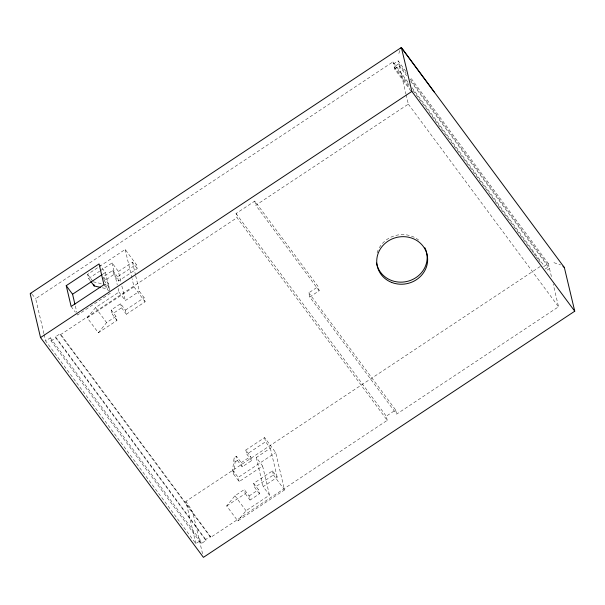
<?xml version="1.0" encoding="UTF-8"?>
<svg xmlns="http://www.w3.org/2000/svg" width="605" height="605" viewBox="0 0 605 605"><rect width="100%" height="100%" fill="white"/><g stroke="black" fill="none" stroke-linecap="round" stroke-linejoin="round"><path stroke-width="0.45" stroke-dasharray="3.02 2.27" d="M264.597 437.596L265.58 441.756L270.337 448.184L256.286 457.501L262.615 466.039L239.149 481.588L233.613 474.123L232.63 469.964L234.127 457.796L236.449 456.253L241.213 462.681L242.197 466.841L251.597 460.609L250.614 456.45L245.849 450.022L264.597 437.596L275.683 452.563L284.524 489.937L237.78 520.92L226.686 505.961L234.937 495.76L244.314 489.543L249.078 495.964L250.046 500.055L259.447 493.824L258.479 489.732L253.722 483.312L272.462 470.887L277.226 477.307L263.167 486.624L269.497 495.162L246.023 510.726L237.773 520.92M233.613 474.123L235.111 461.955L234.127 457.796M398.861 53.452L400.056 49.557M135.701 275.82L139.362 291.292L144.126 297.721L145.087 301.804L126.347 314.229L125.379 310.146L120.614 303.718L111.214 309.949L115.979 316.377L116.946 320.461L98.343 332.795L87.256 317.829L95.507 307.627L118.973 292.071L118.111 288.426M98.343 332.795L106.593 322.594L115.979 316.377M43.908 333.589L35.665 298.719L392.932 61.892L408.118 82.386M409.177 85.222L393.424 63.971L398.113 60.863L405.985 71.488M410.916 90.969L394.604 68.955L394.112 66.875L398.801 63.767L398.113 60.863M394.604 68.955L399.292 65.847L406.605 75.716M90.289 280.735L88.625 278.497L87.649 274.337L98.585 267.085M99.371 266.571L125.167 249.472L136.254 264.43L137.237 268.59L118.489 281.015L113.732 274.587L112.749 270.435L103.349 276.666L108.106 283.087L109.089 287.246L106.767 288.789L101.368 287.579M88.625 278.497L99.575 271.237M100.362 270.715L112.091 262.941L118.421 271.479L121 282.406M103.039 274.02L105.383 272.469L99.575 264.627M109.089 287.246L104.332 280.818L113.732 274.587M118.421 271.479L132.472 262.162L137.237 268.59M103.084 284.025L105.784 284.63L108.106 283.087M118.489 281.015L117.506 276.856L136.254 264.43M110.299 293.266L77.478 315.016L75.897 312.883M50.336 337.824L200.542 540.492L195.854 543.6L45.647 340.933L50.336 337.824L51.07 340.948L201.276 543.615L205.957 540.507L55.751 337.84L55.509 336.803L60.197 333.695L60.44 334.731L210.646 537.399L387.238 420.346L237.031 217.679L236.048 213.52L254.803 201.087L318.177 286.604L319.16 290.763L309.783 296.979L396.615 414.13L558.544 306.788L553.159 284.01M51.07 340.948L55.751 337.84M60.44 334.731L237.031 217.679M319.16 290.763L255.786 205.246L408.337 104.121L406.182 95.008M87.256 317.829L134 286.846L132.056 278.64M118.973 292.071L125.303 300.609L139.362 291.292M116.946 320.461L112.182 314.04L121.582 307.809L120.614 303.718M125.379 310.146L144.126 297.721M309.783 296.979L308.8 292.82L318.177 286.604M235.111 461.955L237.432 460.413L236.449 456.253M251.597 460.609L246.832 454.181L265.58 441.756M241.213 462.681L250.614 456.45M195.854 543.6L185.871 501.386L541.566 265.603M543.63 266.639L548.319 263.53L409.925 76.805M545.097 269.028L549.007 266.434L548.319 263.53M547.154 270.072L549.499 268.514L410.545 81.032M239.149 481.588L238.166 477.436L275.683 452.563M226.686 505.961L245.282 493.627L244.314 489.543M259.447 493.824L254.682 487.396L273.43 474.97L272.462 470.887M249.078 495.964L258.479 489.732M387.238 420.346L386.255 416.187L395.632 409.971L308.8 292.82M205.957 540.507L205.715 539.471L210.404 536.363L60.197 333.695M93.178 281.809L102.184 283.828M553.915 262.661L560.631 264.937M398.801 63.767L406.114 73.636M410.054 78.953L549.007 266.434M412.058 87.702L543.139 264.559L543.464 265.943M413.117 90.538L531.25 249.941M531.818 250.697L533.504 252.973M534.064 253.737L535.75 256.013M536.317 256.77L538.004 259.046M538.563 259.81L540.257 262.086M394.112 66.875L409.865 88.133M408.337 104.121L558.544 306.788M236.048 213.52L386.255 416.187M134 286.846L145.087 301.804M273.43 474.97L284.524 489.937M112.749 270.435L117.506 276.856M237.432 460.413L242.197 466.841M121.582 307.809L126.347 314.229M103.962 284.713L108.718 291.126M87.649 274.337L92.626 281.06M232.63 469.964L238.166 477.436M245.282 493.627L250.046 500.055M95.507 307.627L106.593 322.594M234.937 495.76L246.023 510.726M71.14 306.47L75.368 312.165M55.509 336.803L205.715 539.471M549.499 268.514L551.654 277.627M399.292 65.847L405.97 94.1M392.932 61.892L393.424 63.971M395.632 409.971L396.615 414.13M254.803 201.087L255.786 205.246M270.337 448.184L277.226 477.307M262.615 466.039L269.497 495.162M256.286 457.501L263.167 486.624M245.849 450.022L246.832 454.181M253.722 483.312L254.682 487.396M210.404 536.363L210.646 537.399M200.542 540.492L201.276 543.615M202.562 553.749L193.192 514.091A11.359 1.581 56.5 0 0 185.871 501.386M132.472 262.162L135.49 274.904M125.167 249.472L131.845 277.725M121.862 286.044L125.303 300.609M112.091 262.941L117.257 284.789M105.383 272.469L110.087 292.359M105.784 284.63L106.767 288.789M103.546 277.498L104.332 280.818M111.214 309.949L112.182 314.04M75.345 305.979L76.843 312.309M44.127 334.512L45.647 340.933M31.929 294.287A11.359 1.581 56.5 0 1 35.665 298.719M377.119 252.92A25.561 23.686 -13.3 0 1 378.216 249.91M379.312 247.748A25.561 23.686 -13.3 0 1 420.157 241.403"/><path stroke-width="0.91" d="M400.586 48.355L401.395 47.644L564.352 267.523L574.75 311.204L203.416 557.356L40.535 337.582L30.31 294.325A11.359 1.581 56.5 0 1 31.082 293.599M30.515 293.365L401.032 47.704M66.225 285.673L99.046 263.916L103.962 284.713L71.14 306.47L66.225 285.673L72.562 294.219L74.914 304.171M72.562 294.219L102.26 274.541M40.535 337.582L411.869 91.431L401.395 47.644M90.841 281.484L94.161 285.961L100.468 287.375M562.952 266.177L564.352 267.523M401.531 47.84L434.14 91.892M411.869 91.431L574.75 311.204M93.767 284.297L94.161 285.961M426.487 252.141A25.561 23.686 -13.3 0 1 406.696 281.522A25.561 23.686 -13.3 0 1 376.575 263.062M424.854 247.74A25.561 23.686 -13.3 0 1 426.283 251.385M391.677 282.437A25.561 23.686 -13.3 0 0 427.531 257.306A25.561 23.686 -13.3 0 0 387.351 241.599A25.561 23.686 -13.3 0 0 391.677 282.437"/></g></svg>
